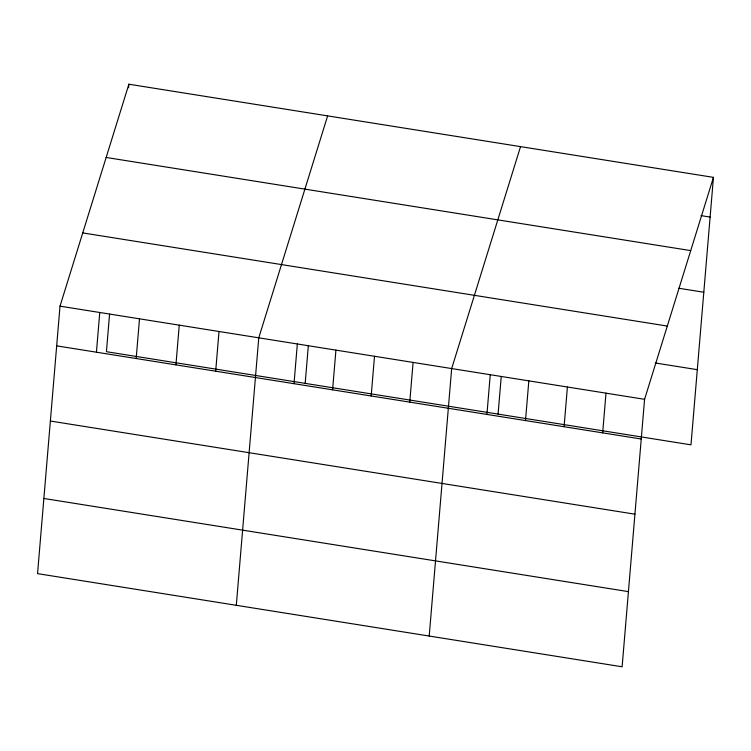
<?xml version="1.0" encoding="UTF-8"?>
<svg xmlns="http://www.w3.org/2000/svg" width="751" height="751" viewBox="0 0 751 751"><rect width="100%" height="100%" fill="white"/><g stroke="black" fill="none" stroke-linecap="round" stroke-linejoin="round"><path stroke-width="1.13" d="M60.014 306.155L37.55 573.633L622.119 666.785L644.574 399.307L713.45 177.367L128.881 84.215L60.014 306.155L644.574 399.307M96.428 352.2L99.761 312.491M109.58 314.106L106.426 351.693L690.986 444.845L713.45 177.367M128.59 87.717L128.881 84.215M136.175 358.537L139.508 318.828M175.931 364.864L179.264 325.164M215.678 371.201L219.01 331.491M236.302 605.306L258.766 337.828L327.633 115.879M294.007 383.686L297.34 343.977M305.178 383.357L308.332 345.779M332.59 389.835L335.922 350.126M371.172 395.984L374.505 356.274M409.755 402.132L413.088 362.423M429.206 636.05L451.67 368.572L520.546 146.623M486.92 414.43L490.253 374.721M498.082 414.101L501.236 376.523M525.493 420.579L528.835 380.87M564.076 426.728L567.409 387.018M602.659 432.867L605.991 393.167M701.04 215.631L710.117 217.077M106.154 157.457L690.723 250.609M678.838 288.262L703.8 292.242M82.741 232.913L667.301 326.065M655.313 362.986L697.303 369.68M56.672 345.864L641.241 439.016M50.364 421.029L634.933 514.182M43.858 498.467L628.427 591.628"/></g></svg>
